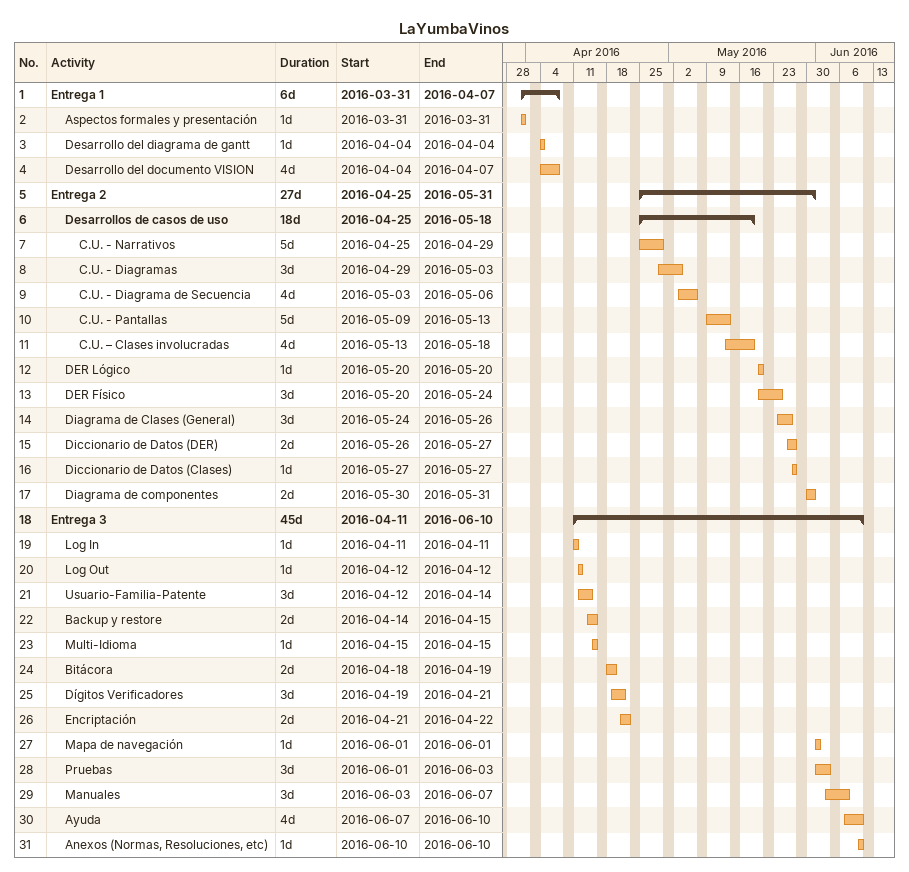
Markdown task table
LaYumbaVinos

| ID | Level | Task | Duration | Start | Finish |
|---|---|---|---|---|---|
| 1 | 1 | **Entrega 1** | 6d | 2016-03-31 | 2016-04-07 |
| 2 | 2 | Aspectos formales y presentación | 1d | 2016-03-31 | 2016-03-31 |
| 3 | 2 | Desarrollo del diagrama de gantt | 1d | 2016-04-04 | 2016-04-04 |
| 4 | 2 | Desarrollo del documento VISION | 4d | 2016-04-04 | 2016-04-07 |
| 5 | 1 | **Entrega 2** | 27d | 2016-04-25 | 2016-05-31 |
| 6 | 2 | **Desarrollos de casos de uso** | 18d | 2016-04-25 | 2016-05-18 |
| 7 | 3 | C.U. - Narrativos | 5d | 2016-04-25 | 2016-04-29 |
| 8 | 3 | C.U. - Diagramas | 3d | 2016-04-29 | 2016-05-03 |
| 9 | 3 | C.U. - Diagrama de Secuencia | 4d | 2016-05-03 | 2016-05-06 |
| 10 | 3 | C.U. - Pantallas | 5d | 2016-05-09 | 2016-05-13 |
| 11 | 3 | C.U. – Clases involucradas | 4d | 2016-05-13 | 2016-05-18 |
| 12 | 2 | DER Lógico | 1d | 2016-05-20 | 2016-05-20 |
| 13 | 2 | DER Físico | 3d | 2016-05-20 | 2016-05-24 |
| 14 | 2 | Diagrama de Clases (General) | 3d | 2016-05-24 | 2016-05-26 |
| 15 | 2 | Diccionario de Datos (DER) | 2d | 2016-05-26 | 2016-05-27 |
| 16 | 2 | Diccionario de Datos (Clases) | 1d | 2016-05-27 | 2016-05-27 |
| 17 | 2 | Diagrama de componentes | 2d | 2016-05-30 | 2016-05-31 |
| 18 | 1 | **Entrega 3** | 45d | 2016-04-11 | 2016-06-10 |
| 19 | 2 | Log In | 1d | 2016-04-11 | 2016-04-11 |
| 20 | 2 | Log Out | 1d | 2016-04-12 | 2016-04-12 |
| 21 | 2 | Usuario-Familia-Patente | 3d | 2016-04-12 | 2016-04-14 |
| 22 | 2 | Backup y restore | 2d | 2016-04-14 | 2016-04-15 |
| 23 | 2 | Multi-Idioma | 1d | 2016-04-15 | 2016-04-15 |
| 24 | 2 | Bitácora | 2d | 2016-04-18 | 2016-04-19 |
| 25 | 2 | Dígitos Verificadores | 3d | 2016-04-19 | 2016-04-21 |
| 26 | 2 | Encriptación | 2d | 2016-04-21 | 2016-04-22 |
| 27 | 2 | Mapa de navegación | 1d | 2016-06-01 | 2016-06-01 |
| 28 | 2 | Pruebas | 3d | 2016-06-01 | 2016-06-03 |
| 29 | 2 | Manuales | 3d | 2016-06-03 | 2016-06-07 |
| 30 | 2 | Ayuda | 4d | 2016-06-07 | 2016-06-10 |
| 31 | 2 | Anexos (Normas, Resoluciones, etc) | 1d | 2016-06-10 | 2016-06-10 |
